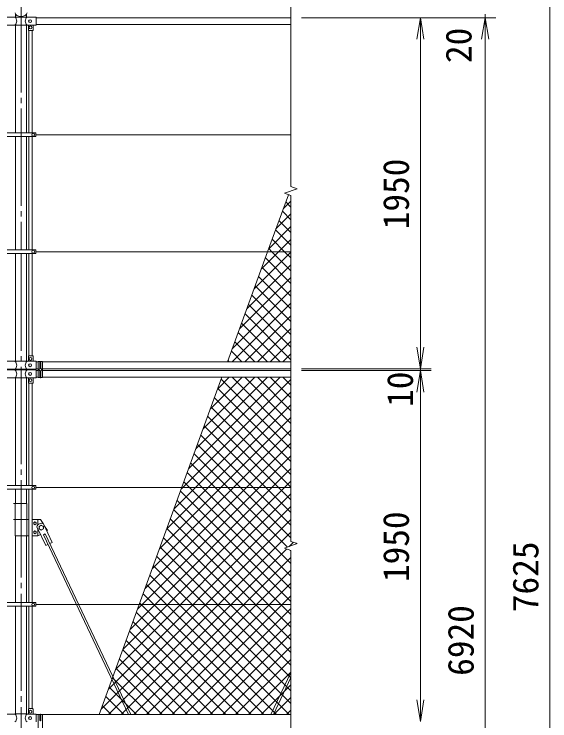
# Model space of a CAD drawing. Units: millimetres, scale not verified. Extents: x -12600 to 12600, y -8910 to 8910.
# Drawn here: x -8526 to -5547, y -973 to 2953 of the extents above; entities that cross this region are included whole.
import ezdxf
from ezdxf.enums import TextEntityAlignment as Align

# ---------------------------------------------------------------- set-up
doc = ezdxf.new("R2010")
doc.units = ezdxf.units.MM
doc.header["$LTSCALE"] = 30
doc.linetypes.add('LONG_CHAIN', pattern=[21, 18, -1, 1, -1])
for name, color, linetype, lineweight in [('0-3_D-STR1', 1, 'Continuous', 9), ('0-6_D-BMK', 2, 'LONG_CHAIN', 9), ('0-7_D-STR3', 3, 'Continuous', 9), ('0-8_D-STR2', 7, 'Continuous', 9), ('0-9_D-STR-DIM', 7, 'Continuous', 9), ('0-A_0', 7, 'Continuous', 9)]:
    doc.layers.add(name, color=color, linetype=linetype, lineweight=lineweight)
doc.styles.add('ＭＳ ゴシック', font='')
doc.styles.get('ＭＳ ゴシック').set_extended_font_data('MS Gothic')

# ---------------------------------------------------------------- blocks, each defined once
blk = doc.blocks.new('_Open')
at = {"layer": '0-A_0'}
blk.add_line((-30, 5), (0, 0), dxfattribs=at)
blk.add_lwpolyline([(-30, -5), (0, 0), (-30, 0)], dxfattribs=at)

msp = doc.modelspace()

# ---------------------------------------------------------------- linework, layer by layer
at = {"layer": '0-3_D-STR1'}
for p, q in [((-8517.36, 2936.68), (-8517.36, 2952.79)), ((-8456.86, 2936.68), (-8456.86, 2952.79)), ((-8402.11, 2933.28), (-6987.11, 2933.28)), ((-8517.36, 2293.58), (-8517.36, 2891.78)), ((-8456.86, 2293.58), (-8456.86, 2891.78)), ((-8402.11, 2895.18), (-6987.11, 2895.18)), ((-8517.36, 1643.58), (-8517.36, 2272.98)), ((-8456.86, 1643.58), (-8456.86, 2272.98)), ((-8517.36, 1024.88), (-8517.36, 1622.98)), ((-8456.86, 1024.88), (-8456.86, 1622.98)), ((-8402.11, 1021.38), (-8392.11, 1021.38)), ((-8367.11, 1021.38), (-6987.11, 1021.38)), ((-8402.11, 983.28), (-8392.11, 983.28)), ((-8367.11, 983.28), (-6987.11, 983.28)), ((-8517.36, 976.68), (-8517.36, 979.88)), ((-8517.36, 976.68), (-8517.36, 979.88)), ((-8456.86, 976.68), (-8456.86, 979.88)), ((-8456.86, 976.68), (-8456.86, 979.88)), ((-8402.11, 973.28), (-8392.11, 973.28)), ((-8367.11, 973.28), (-6987.11, 973.28)), ((-8517.36, 333.58), (-8517.36, 931.68)), ((-8456.86, 333.58), (-8456.86, 931.68)), ((-8402.11, 935.18), (-8392.11, 935.18)), ((-8367.11, 935.18), (-6987.11, 935.18)), ((-8517.36, 234.57), (-8517.36, 312.98)), ((-8456.86, 234.57), (-8456.86, 312.98)), ((-8517.36, -316.42), (-8517.36, 54.57)), ((-8456.86, -316.42), (-8456.86, 54.57)), ((-8517.36, -935.12), (-8517.36, -337.02)), ((-8456.86, -935.12), (-8456.86, -337.02)), ((-8402.11, -938.62), (-8392.11, -938.62)), ((-8367.11, -938.62), (-6987.11, -938.62))]:
    msp.add_line(p, q, dxfattribs=at)
at = {"layer": '0-6_D-BMK'}
for p, q in [((-8487.11, 3688.28), (-8487.11, 1643.58)), ((-8487.11, 1622.98), (-8487.11, -4776.72))]:
    msp.add_line(p, q, dxfattribs=at)
at = {"layer": '0-7_D-STR3'}
for p, q in [((-8572.11, 2936.18), (-8520.91, 2936.18)), ((-8520.91, 2936.68), (-8521.91, 2936.18)), ((-8453.31, 2936.18), (-8402.11, 2936.18)), ((-8402.11, 2936.18), (-8402.11, 2892.18)), ((-8572.11, 2892.18), (-8520.91, 2892.18)), ((-8520.91, 2891.68), (-8521.91, 2892.18)), ((-8520.91, 2891.68), (-8453.31, 2891.68)), ((-8453.31, 2891.68), (-8452.31, 2892.18)), ((-8453.31, 2892.18), (-8402.11, 2892.18)), ((-8445.11, 2892.18), (-8445.11, 2864.18)), ((-8420.11, 2892.18), (-8420.11, 2864.18)), ((-8444.61, 2862.41), (-8444.61, 2293.58)), ((-8443.11, 2862.18), (-8422.11, 2862.18)), ((-8425.61, 2862.28), (-8425.61, 2293.58)), ((-8569.61, 2293.58), (-8404.61, 2293.58)), ((-8404.61, 2293.58), (-8404.61, 2272.98)), ((-6987.11, 2283.28), (-8404.61, 2283.28)), ((-8569.61, 2272.98), (-8404.61, 2272.98)), ((-8444.61, 2272.98), (-8444.61, 1643.58)), ((-8425.61, 2272.98), (-8425.61, 1643.58)), ((-8569.61, 1643.58), (-8404.61, 1643.58)), ((-8569.61, 1622.98), (-8404.61, 1622.98)), ((-8444.61, 1622.98), (-8444.61, 1053.7)), ((-8425.61, 1622.98), (-8425.61, 1054.38)), ((-8404.61, 1643.58), (-8404.61, 1622.98)), ((-6987.11, 1633.28), (-8404.61, 1633.28)), ((-8572.11, 1024.38), (-8520.91, 1024.38)), ((-8520.91, 1024.88), (-8521.91, 1024.38)), ((-8520.91, 1024.88), (-8453.31, 1024.88)), ((-8453.31, 1024.88), (-8452.31, 1024.38)), ((-8453.31, 1024.38), (-8402.11, 1024.38)), ((-8445.11, 1024.38), (-8445.11, 1052.38)), ((-8443.11, 1054.38), (-8422.11, 1054.38)), ((-8420.11, 1024.38), (-8420.11, 1052.38)), ((-8402.11, 980.38), (-8402.11, 1024.38)), ((-8392.11, 1022.64), (-8383.11, 1022.64)), ((-8383.11, 1022.64), (-8383.11, 990.28)), ((-8376.11, 1022.64), (-8376.11, 990.28)), ((-8572.11, 980.38), (-8520.91, 980.38)), ((-8572.11, 976.18), (-8520.91, 976.18)), ((-8520.91, 979.88), (-8521.91, 980.38)), ((-8520.91, 976.68), (-8521.91, 976.18)), ((-8453.31, 980.38), (-8402.11, 980.38)), ((-8453.31, 976.18), (-8402.11, 976.18)), ((-8402.11, 976.18), (-8402.11, 932.18)), ((-8383.11, 933.39), (-8383.11, 966.28)), ((-8376.11, 933.39), (-8376.11, 966.28)), ((-8572.11, 932.18), (-8520.91, 932.18)), ((-8520.91, 931.68), (-8521.91, 932.18)), ((-8520.91, 931.68), (-8453.31, 931.68)), ((-8453.31, 931.68), (-8452.31, 932.18)), ((-8453.31, 932.18), (-8402.11, 932.18)), ((-8445.11, 932.18), (-8445.11, 904.18)), ((-8420.11, 932.18), (-8420.11, 904.18)), ((-8444.61, 902.85), (-8444.61, 333.58)), ((-8443.11, 902.18), (-8422.11, 902.18)), ((-8425.61, 902.18), (-8425.61, 333.58)), ((-8569.61, 333.58), (-8404.61, 333.58)), ((-8404.61, 333.58), (-8404.61, 312.98)), ((-6987.11, 323.28), (-8404.61, 323.28)), ((-8569.61, 312.98), (-8404.61, 312.98)), ((-8444.61, 312.98), (-8444.61, -316.42)), ((-8425.61, 312.98), (-8425.61, -316.42)), ((-8454.56, 234.57), (-8529.61, 234.57)), ((-8519.66, 234.57), (-8519.66, 144.57)), ((-8454.56, 234.57), (-8454.56, 144.57)), ((-8529.61, 144.57), (-8454.56, 144.57)), ((-8519.66, 144.57), (-8519.66, 54.57)), ((-8444.61, 144.57), (-8519.66, 144.57)), ((-8454.56, 144.57), (-8454.56, 54.57)), ((-8379.56, 144.57), (-8425.61, 144.57)), ((-8394.56, 144.57), (-8394.56, 114.57)), ((-8379.56, 144.57), (-8364.95, 122.65)), ((-8362.9, 121.68), (-8313.72, 17.73)), ((-8399.06, 104.58), (-8349.87, 0.63)), ((-8394.56, 95.08), (-8394.56, 54.57)), ((-8444.61, 54.57), (-8519.66, 54.57)), ((-8394.56, 54.57), (-8425.61, 54.57)), ((-8379.33, 62.88), (-8394.56, 54.57)), ((-8362.88, 60.85), (-8352.03, 65.98)), ((-8362.88, 60.85), (-7889.98, -938.62)), ((-8352.03, 65.98), (-7876.71, -938.62)), ((-8349.87, 0.63), (-8337.22, 6.61)), ((-8326.37, 11.75), (-8313.72, 17.73)), ((-8569.61, -316.42), (-8404.61, -316.42)), ((-8569.61, -337.02), (-8404.61, -337.02)), ((-8444.61, -906.3), (-8444.61, -337.02)), ((-8425.61, -905.62), (-8425.61, -337.02)), ((-8404.61, -316.42), (-8404.61, -337.02)), ((-6987.11, -326.72), (-8404.61, -326.72)), ((-6987.11, -705.28), (-7097.52, -938.62)), ((-6987.11, -733.34), (-7084.24, -938.62)), ((-8572.11, -935.62), (-8520.91, -935.62)), ((-8520.91, -935.12), (-8521.91, -935.62)), ((-8520.91, -935.12), (-8453.31, -935.12)), ((-8453.31, -935.12), (-8452.31, -935.62)), ((-8453.31, -935.62), (-8402.11, -935.62)), ((-8445.11, -935.62), (-8445.11, -907.62)), ((-8443.11, -905.62), (-8422.11, -905.62)), ((-8420.11, -935.62), (-8420.11, -907.62)), ((-8402.11, -979.62), (-8402.11, -935.62)), ((-8392.11, -937.36), (-8383.11, -937.36)), ((-8383.11, -937.36), (-8383.11, -969.72)), ((-8376.11, -937.36), (-8376.11, -969.72))]:
    msp.add_line(p, q, dxfattribs=at)
for points in [[(-8520.91, 2936.68), (-8453.31, 2936.68), (-8452.31, 2936.18)], [(-8383.11, 933.39), (-8392.11, 933.39), (-8392.11, 1022.64)], [(-8376.11, 1022.64), (-8367.11, 1022.64), (-8367.11, 933.39), (-8376.11, 933.39)], [(-8520.91, 979.88), (-8453.31, 979.88), (-8452.31, 980.38)], [(-8520.91, 976.68), (-8453.31, 976.68), (-8452.31, 976.18)], [(-8359.46, 114.43), (-8339.56, 84.57), (-8344.15, 82.07)], [(-8383.11, -1026.61), (-8392.11, -1026.61), (-8392.11, -937.36)], [(-8376.11, -937.36), (-8367.11, -937.36), (-8367.11, -1026.61), (-8376.11, -1026.61)]]:
    msp.add_lwpolyline(points, dxfattribs=at)
for points in [[(-8379.61, 970.18), (-8386.63, 974.23), (-8386.63, 982.33), (-8379.61, 986.38), (-8372.6, 982.33), (-8372.6, 974.23)], [(-8409.56, 132.67), (-8416.58, 128.62), (-8416.58, 120.52), (-8409.56, 116.47), (-8402.55, 120.52), (-8402.55, 128.62)], [(-8409.56, 66.47), (-8416.58, 70.52), (-8416.58, 78.62), (-8409.56, 82.67), (-8402.55, 78.62), (-8402.55, 70.52)], [(-8374.56, 113.43), (-8386.56, 106.5), (-8386.56, 92.64), (-8374.56, 85.72), (-8362.56, 92.64), (-8362.56, 106.5)]]:
    msp.add_lwpolyline(points, close=True, dxfattribs=at)
for centre, radius in [((-8437.11, 2914.18), 8), ((-8435.11, 2879.18), 8), ((-8419.61, 2283.28), 8), ((-8419.61, 1633.28), 8), ((-8435.11, 1037.38), 8), ((-8437.11, 1002.38), 8), ((-8379.61, 978.28), 7.03), ((-8437.11, 954.18), 8), ((-8435.11, 919.18), 8), ((-8419.61, 323.28), 8), ((-8409.56, 124.57), 7.03), ((-8409.56, 74.57), 7.03), ((-8374.56, 99.57), 11.5), ((-8419.61, -326.72), 8), ((-8435.11, -922.62), 8), ((-8437.11, -957.62), 8)]:
    msp.add_circle(centre, radius, dxfattribs=at)
for centre, radius, start, end in [((-8539.5, 2914.18), 28.8, 310.19176, 49.80824), ((-8434.73, 2914.18), 28.8, 130.19176, 229.80824), ((-8443.11, 2864.18), 2, 180, 270), ((-8422.11, 2864.18), 2, 270, 0), ((-8539.5, 1002.38), 28.8, 310.19176, 49.80824), ((-8434.73, 1002.38), 28.8, 130.19176, 229.80824), ((-8443.11, 1052.38), 2, 90, 180), ((-8422.11, 1052.38), 2, 0, 90), ((-8379.61, 1017.02), 6.62, 58.10921, 121.89079), ((-8379.61, 990.28), 3.5, 180, 0), ((-8539.5, 954.18), 28.8, 310.19176, 49.80824), ((-8434.73, 954.18), 28.8, 130.19176, 229.80824), ((-8379.61, 966.28), 3.5, 0, 180), ((-8443.11, 904.18), 2, 180, 270), ((-8422.11, 904.18), 2, 270, 0), ((-8379.61, 939.01), 6.62, 238.10921, 301.89079), ((-8374.56, 99.57), 25, 62.19074, 168.45095), ((-8539.5, -957.62), 28.8, 310.19176, 49.80824), ((-8434.73, -957.62), 28.8, 130.19176, 229.80824), ((-8443.11, -907.62), 2, 90, 180), ((-8422.11, -907.62), 2, 0, 90), ((-8379.61, -942.98), 6.62, 58.10921, 121.89079), ((-8379.61, -969.72), 3.5, 180, 0)]:
    msp.add_arc(centre, radius, start, end, dxfattribs=at)
msp.add_ellipse((-8487.11, 2963.21), major_axis=(-33.65, 0), ratio=0.707107, start_param=0.0943684, end_param=3.0472243, dxfattribs=at)
at = {"layer": '0-8_D-STR2'}
for p, q in [((-7029.27, 1871.62), (-6987.11, 1913.77)), ((-6987.11, 1881.07), (-7015.5, 1909.46)), ((-6987.11, 1810.36), (-7034.37, 1857.61)), ((-7069.74, 1760.44), (-6987.11, 1843.06)), ((-7110.2, 1649.27), (-6987.11, 1772.35)), ((-6987.11, 1739.65), (-7053.24, 1805.77)), ((-6987.11, 1668.94), (-7072.1, 1753.93)), ((-7022.16, 1633.28), (-7090.97, 1702.09)), ((-7092.87, 1633.28), (-7109.84, 1650.25)), ((-7191.13, 1426.92), (-6987.11, 1630.93)), ((-6987.11, 1527.52), (-7092.87, 1633.28)), ((-6987.11, 1598.23), (-7022.16, 1633.28)), ((-6987.11, 1456.81), (-7128.71, 1598.41)), ((-7231.59, 1315.74), (-6987.11, 1560.22)), ((-6987.11, 1386.1), (-7147.58, 1546.56)), ((-6987.11, 1315.38), (-7166.45, 1494.72)), ((-7272.06, 1204.57), (-6987.11, 1489.51)), ((-7312.52, 1093.39), (-6987.11, 1418.8)), ((-6987.11, 1244.67), (-7185.32, 1442.88)), ((-6987.11, 1173.96), (-7204.19, 1391.04)), ((-7313.83, 1021.38), (-6987.11, 1348.09)), ((-6987.11, 1103.25), (-7223.06, 1339.2)), ((-7243.12, 1021.38), (-6987.11, 1277.38)), ((-6987.11, 1032.54), (-7241.92, 1287.35)), ((-7046.66, 1021.38), (-7260.79, 1235.51)), ((-7117.37, 1021.38), (-7279.66, 1183.67)), ((-7172.41, 1021.38), (-6987.11, 1206.67)), ((-7188.08, 1021.38), (-7298.53, 1131.83)), ((-7101.69, 1021.38), (-6987.11, 1135.96)), ((-7258.79, 1021.38), (-7317.4, 1079.99)), ((-7030.98, 1021.38), (-6987.11, 1065.25)), ((-7329.5, 1021.38), (-7336.27, 1028.15)), ((-7595.77, 315.17), (-6987.11, 923.83)), ((-7555.31, 426.34), (-7046.47, 935.18)), ((-7514.84, 537.52), (-7117.18, 935.18)), ((-7474.38, 648.69), (-7187.89, 935.18)), ((-7433.92, 759.87), (-7258.61, 935.18)), ((-7393.45, 871.04), (-7329.32, 935.18)), ((-6987.11, 537.57), (-7374.01, 924.46)), ((-6987.11, 608.28), (-7314.01, 935.18)), ((-6987.11, 678.99), (-7243.3, 935.18)), ((-6987.11, 749.7), (-7172.59, 935.18)), ((-6987.11, 820.41), (-7101.88, 935.18)), ((-6987.11, 891.12), (-7031.17, 935.18)), ((-6987.11, 466.86), (-7392.88, 872.62)), ((-7636.24, 203.99), (-6987.11, 853.11)), ((-6987.11, 396.15), (-7411.74, 820.78)), ((-7676.7, 92.81), (-6987.11, 782.4)), ((-6987.11, 325.44), (-7430.61, 768.94)), ((-7717.17, -18.36), (-6987.11, 711.69)), ((-6987.11, 254.72), (-7449.48, 717.09)), ((-7757.63, -129.54), (-6987.11, 640.98)), ((-6987.11, 184.01), (-7468.35, 665.25)), ((-6987.11, 113.3), (-7487.22, 613.41)), ((-7798.09, -240.71), (-6987.11, 570.27)), ((-6987.11, 42.59), (-7506.09, 561.57)), ((-7838.56, -351.89), (-6987.11, 499.56)), ((-7006.46, -8.77), (-7524.96, 509.73)), ((-6987.11, -98.83), (-7543.83, 457.89)), ((-7879.02, -463.06), (-6987.11, 428.85)), ((-6987.11, -169.54), (-7562.7, 406.04)), ((-7919.49, -574.24), (-6987.11, 358.14)), ((-6987.11, -240.25), (-7581.56, 354.2)), ((-7959.95, -685.41), (-6987.11, 287.43)), ((-6987.11, -310.96), (-7600.43, 302.36)), ((-6987.11, -381.67), (-7619.3, 250.52)), ((-8000.42, -796.59), (-6987.11, 216.72)), ((-6987.11, -452.38), (-7638.17, 198.68)), ((-8040.88, -907.76), (-6987.11, 146.01)), ((-6987.11, -523.09), (-7657.04, 146.83)), ((-6987.11, -593.8), (-7675.91, 94.99)), ((-8001.03, -938.62), (-6987.11, 75.3)), ((-6987.11, -664.51), (-7694.78, 43.15)), ((-6997.04, -5.34), (-6972.93, 18.77)), ((-6954.62, 10.1), (-6957.77, 13.25)), ((-7930.32, -938.62), (-7010.55, -18.85)), ((-6987.11, -735.22), (-7713.65, -8.69)), ((-6987.11, -28.12), (-6988.28, -26.95)), ((-7859.61, -938.62), (-6987.11, -66.12)), ((-6987.11, -805.94), (-7732.52, -60.53)), ((-6987.11, -876.65), (-7751.38, -112.37)), ((-7788.9, -938.62), (-6987.11, -136.83)), ((-6995.84, -938.62), (-7770.25, -164.22)), ((-7066.56, -938.62), (-7789.12, -216.06)), ((-7718.19, -938.62), (-6987.11, -207.55)), ((-7137.27, -938.62), (-7807.99, -267.9)), ((-7647.48, -938.62), (-6987.11, -278.26)), ((-7207.98, -938.62), (-7826.86, -319.74)), ((-7576.77, -938.62), (-6987.11, -348.97)), ((-7278.69, -938.62), (-7845.73, -371.58)), ((-7349.4, -938.62), (-7864.6, -423.43)), ((-7506.06, -938.62), (-6987.11, -419.68)), ((-7420.11, -938.62), (-7883.47, -475.27)), ((-7435.35, -938.62), (-6987.11, -490.39)), ((-7490.82, -938.62), (-7902.34, -527.11)), ((-7561.53, -938.62), (-7921.2, -578.95)), ((-7364.64, -938.62), (-6987.11, -561.1)), ((-7632.24, -938.62), (-7940.07, -630.79)), ((-7293.93, -938.62), (-6987.11, -631.81)), ((-7702.95, -938.62), (-7958.94, -682.63)), ((-7223.22, -938.62), (-6987.11, -702.52)), ((-7773.66, -938.62), (-7977.81, -734.48)), ((-7152.51, -938.62), (-6987.11, -773.23)), ((-7844.37, -938.62), (-7996.68, -786.32)), ((-7915.08, -938.62), (-8015.55, -838.16)), ((-7081.8, -938.62), (-6987.11, -843.94)), ((-7985.79, -938.62), (-8034.42, -890)), ((-7011.09, -938.62), (-6987.11, -914.65))]:
    msp.add_line(p, q, dxfattribs=at)
for points in [[(-6987.11, 1944.62), (-7000.88, 1949.63), (-7116.02, 1633.28), (-6987.11, 1633.28)], [(-6987.11, 1633.28), (-7116.02, 1633.28), (-7338.73, 1021.38), (-6987.11, 1021.38)], [(-8052.12, -938.62), (-6987.11, -938.62), (-6987.11, -27.38), (-7022.35, -14.55), (-6951.87, 11.1), (-6987.11, 23.93), (-6987.11, 935.18), (-7370.11, 935.18)]]:
    msp.add_lwpolyline(points, close=True, dxfattribs=at)
msp.add_lwpolyline([(-7150.66, 1538.09), (-7055.48, 1633.28), (-6987.11, 1701.64)], dxfattribs=at)
at = {"layer": '0-9_D-STR-DIM'}
for p, q in [((-6987.11, 3698.28), (-6987.11, 1995.93)), ((-5547.11, 3518.28), (-5547.11, -3866.72)), ((-5907.11, 2933.28), (-5907.11, 2953.28)), ((-6927.11, 2933.28), (-6207.11, 2933.28)), ((-6927.11, 2933.28), (-5847.11, 2933.28)), ((-6927.11, 2933.28), (-5847.11, 2933.28)), ((-6267.11, 2813.28), (-6267.11, 1103.28)), ((-5907.11, 2813.28), (-5907.11, -3866.72)), ((-5907.11, 2813.28), (-5907.11, 2693.28)), ((-7022.35, 1957.45), (-6951.87, 1983.1)), ((-6951.87, 1983.1), (-6987.11, 1995.93)), ((-6987.11, 1944.62), (-7022.35, 1957.45)), ((-6987.11, 1944.62), (-6987.11, 23.93)), ((-6267.11, 1103.28), (-6267.11, 1223.28)), ((-6927.11, 983.28), (-6207.11, 983.28)), ((-6927.11, 983.28), (-6207.11, 983.28)), ((-6267.11, 983.28), (-6267.11, 973.28)), ((-6927.11, 973.28), (-6207.11, 973.28)), ((-6927.11, 973.28), (-6207.11, 973.28)), ((-6267.11, 853.28), (-6267.11, 733.28)), ((-6267.11, 853.28), (-6267.11, -856.72)), ((-7022.35, -14.55), (-6951.87, 11.1)), ((-6951.87, 11.1), (-6987.11, 23.93)), ((-6987.11, -27.38), (-7022.35, -14.55)), ((-6987.11, -27.38), (-6987.11, -2436.07)), ((-6267.11, -856.72), (-6267.11, -736.72))]:
    msp.add_line(p, q, dxfattribs=at)

# ---------------------------------------------------------------- block references
at = {"layer": '0-9_D-STR-DIM', "xscale": 4, "yscale": 4}
for p, rotation in [((-6267.11, 2933.28), 90), ((-5907.11, 2933.28), 90), ((-5907.11, 2933.28), 90), ((-6267.11, 983.28), 270), ((-6267.11, 983.28), 270), ((-6267.11, 973.28), 90), ((-6267.11, 973.28), 90), ((-6267.11, -976.72), 270), ((-6267.11, -976.72), 270)]:
    msp.add_blockref('_Open', p, dxfattribs=dict(at, rotation=rotation))

# ---------------------------------------------------------------- texts
at = {"layer": '0-9_D-STR-DIM', "style": 'ＭＳ ゴシック'}
for s, p in [('20', (-5939.34, 2681.23)), ('1950', (-6287.36, 1757.58)), ('10', (-6265.02, 771.11)), ('1950', (-6287.36, -202.42)), ('7625', (-5567.36, -369.52)), ('6920', (-5927.36, -723.22))]:
    msp.add_text(s, height=144.3, rotation=90, dxfattribs=at).set_placement(p, align=Align.BOTTOM_LEFT)

doc.saveas('drawing.dxf')
